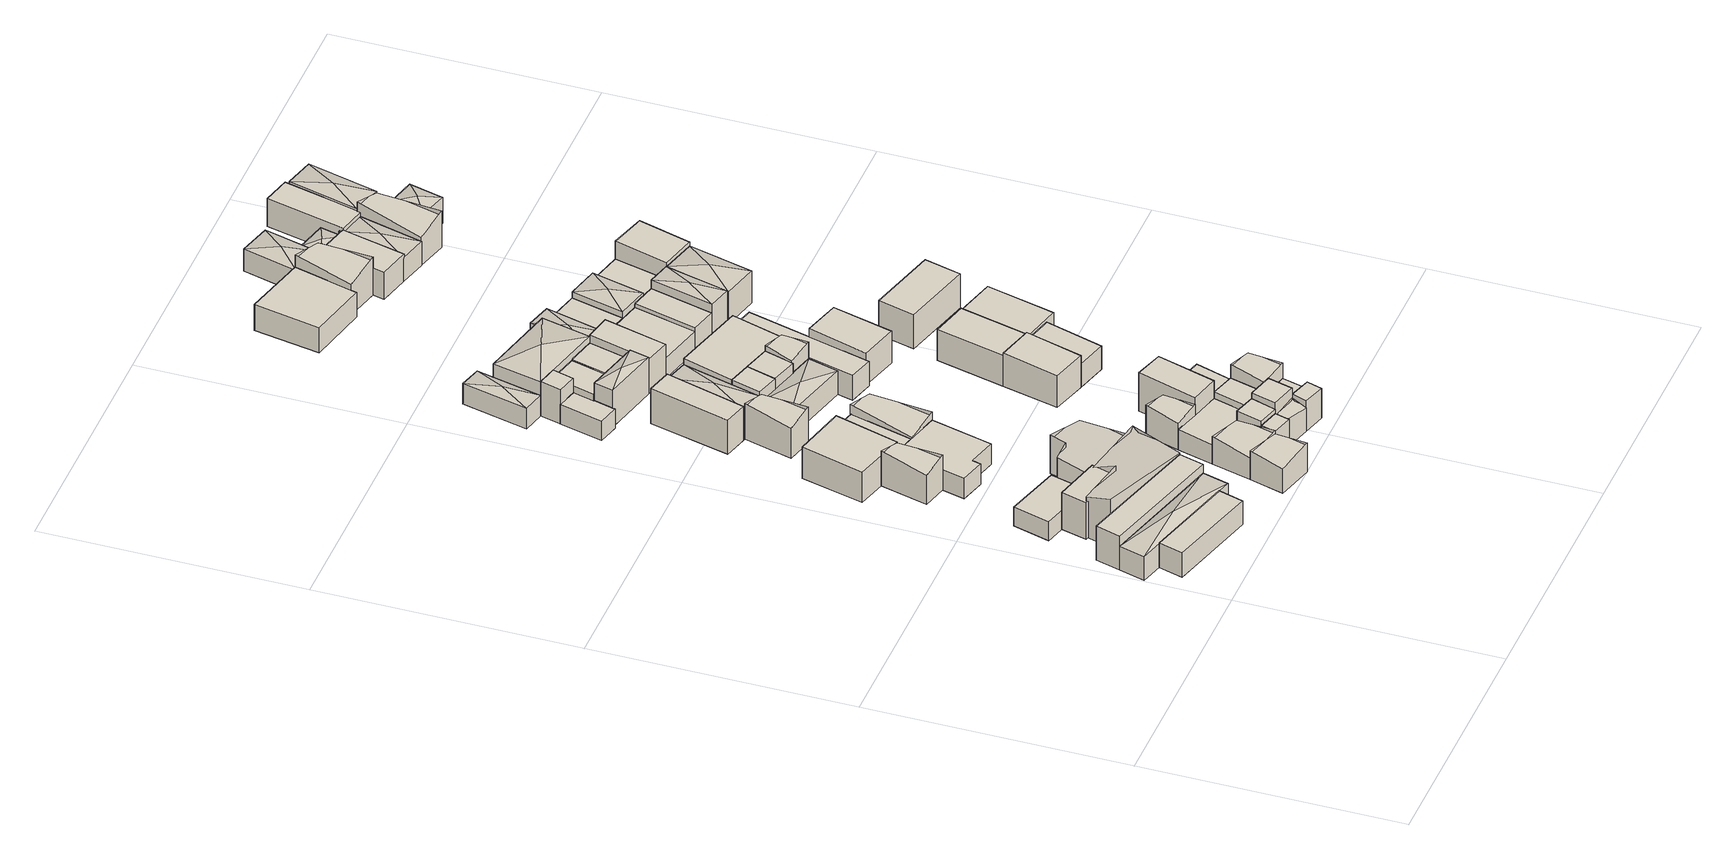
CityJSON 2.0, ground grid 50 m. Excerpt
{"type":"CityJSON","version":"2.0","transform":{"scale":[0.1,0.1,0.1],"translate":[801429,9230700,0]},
"CityObjects":{
"building1":{"type":"Building","attributes":{"Building Type":"Residential","Roof Shape":"shed","Roof Material":"Concrete Aluminum Tile","Roof Material Code":2,"Roof Direction":"northwest","Building Height":5.03,"Roof Slope":18.4,"Footprint Area":88.13,"Solar PV Capacity Low":11.03,"Solar PV Capacity High":14.49,"Solar Annual Energy Low":15911,"Solar Annual Energy High":20969,"Suitable PV Area":65.87},"geometry":[{"type":"MultiSurface","lod":"2.2","boundaries":[[[0,1,2,3]],[[3,2,4,5]],[[2,1,6,4]],[[1,0,7,6]],[[0,3,5,7]],[[5,4,6,7]]]}]},
"building2":{"type":"Building","attributes":{"Building Type":"Residential","Roof Shape":"hip","Roof Material":"Asbestos Sheet","Roof Material Code":4,"Roof Direction":"northwest","Building Height":5.1,"Roof Slope":21.8,"Footprint Area":131.09,"Solar PV Capacity Low":16.41,"Solar PV Capacity High":21.56,"Solar Annual Energy Low":23667,"Solar Annual Energy High":31191,"Suitable PV Area":97.99},"geometry":[{"type":"MultiSurface","lod":"2.2","boundaries":[[[8,9,10,11]],[[11,10,12,13]],[[10,9,14,12]],[[9,8,15,14]],[[8,11,13,15]],[[13,12,16]],[[12,14,16]],[[14,15,16]],[[15,13,16]]]}]},
"building3":{"type":"Building","attributes":{"Building Type":"Residential","Roof Shape":"shed","Roof Material":"Concrete Aluminum Tile","Roof Material Code":2,"Roof Direction":"northwest","Building Height":6.96,"Roof Slope":19,"Footprint Area":122.86,"Solar PV Capacity Low":15.38,"Solar PV Capacity High":20.2,"Solar Annual Energy Low":22182,"Solar Annual Energy High":29233,"Suitable PV Area":91.84},"geometry":[{"type":"MultiSurface","lod":"2.2","boundaries":[[[17,8,11,18]],[[18,11,19,20]],[[11,8,21,19]],[[8,17,22,21]],[[17,18,20,22]],[[20,19,21,22]]]}]},
"building4":{"type":"Building","attributes":{"Building Type":"Residential","Roof Shape":"shed","Roof Material":"Concrete Aluminum Tile","Roof Material Code":2,"Roof Direction":"northwest","Building Height":7.71,"Roof Slope":18,"Footprint Area":47,"Solar PV Capacity Low":5.88,"Solar PV Capacity High":7.73,"Solar Annual Energy Low":8486,"Solar Annual Energy High":11183,"Suitable PV Area":35.13},"geometry":[{"type":"MultiSurface","lod":"2.2","boundaries":[[[23,24,25,26]],[[26,25,27,28]],[[25,24,29,27]],[[24,23,30,29]],[[23,26,28,30]],[[28,27,29,30]]]}]},
"building5":{"type":"Building","attributes":{"Building Type":"Residential","Roof Shape":"flat","Roof Material":"Concrete Aluminum Tile","Roof Material Code":2,"Roof Direction":"northwest","Building Height":4,"Roof Slope":14.8,"Footprint Area":82.09,"Solar PV Capacity Low":10.28,"Solar PV Capacity High":13.5,"Solar Annual Energy Low":14820,"Solar Annual Energy High":19532,"Suitable PV Area":61.36},"geometry":[{"type":"MultiSurface","lod":"2.2","boundaries":[[[31,32,33,34]],[[34,33,35,36]],[[33,32,37,35]],[[32,31,38,37]],[[31,34,36,38]],[[36,35,37,38]]]}]},
"building6":{"type":"Building","attributes":{"Building Type":"Residential","Roof Shape":"gable","Roof Material":"Concrete Glazed Tile","Roof Material Code":1,"Roof Direction":"northwest","Building Height":7.39,"Roof Slope":30.3,"Footprint Area":162.93,"Solar PV Capacity Low":20.4,"Solar PV Capacity High":26.79,"Solar Annual Energy Low":29415,"Solar Annual Energy High":38767,"Suitable PV Area":121.79},"geometry":[{"type":"MultiSurface","lod":"2.2","boundaries":[[[39,40,41,18,42,43]],[[43,42,44,45]],[[42,18,46,44]],[[18,41,47,46]],[[41,40,48,47]],[[40,39,49,48]],[[39,43,45,49]],[[45,44,46,47,48,49]]]}]},
"building7":{"type":"Building","attributes":{"Building Type":"Residential","Roof Shape":"gable","Roof Material":"Concrete Aluminum Tile","Roof Material Code":2,"Roof Direction":"northwest","Building Height":6.22,"Roof Slope":31.7,"Footprint Area":46.48,"Solar PV Capacity Low":5.82,"Solar PV Capacity High":7.64,"Solar Annual Energy Low":8392,"Solar Annual Energy High":11060,"Suitable PV Area":34.75},"geometry":[{"type":"MultiSurface","lod":"2.2","boundaries":[[[50,51,52,53]],[[53,52,54,55]],[[52,51,56,54]],[[51,50,57,56]],[[50,53,55,57]],[[55,54,56,57]]]}]},
"building8":{"type":"Building","attributes":{"Building Type":"Residential","Roof Shape":"shed","Roof Material":"Concrete Aluminum Tile","Roof Material Code":2,"Roof Direction":"northwest","Building Height":6.44,"Roof Slope":12.5,"Footprint Area":134.6,"Solar PV Capacity Low":16.85,"Solar PV Capacity High":22.13,"Solar Annual Energy Low":24301,"Solar Annual Energy High":32026,"Suitable PV Area":100.61},"geometry":[{"type":"MultiSurface","lod":"2.2","boundaries":[[[58,59,50,60]],[[60,50,61,62]],[[50,59,63,61]],[[59,58,64,63]],[[58,60,62,64]],[[62,61,63,64]]]}]},
"building9":{"type":"Building","attributes":{"Building Type":"Residential","Roof Shape":"gable","Roof Material":"Concrete Aluminum Tile","Roof Material Code":2,"Roof Direction":"northwest","Building Height":5.48,"Roof Slope":34.9,"Footprint Area":116.75,"Solar PV Capacity Low":14.62,"Solar PV Capacity High":19.2,"Solar Annual Energy Low":21078,"Solar Annual Energy High":27779,"Suitable PV Area":87.27},"geometry":[{"type":"MultiSurface","lod":"2.2","boundaries":[[[65,66,67,26,68,69]],[[69,68,70,71]],[[68,26,72,70]],[[26,67,73,72]],[[67,66,74,73]],[[66,65,75,74]],[[65,69,71,75]],[[71,70,72,73,74,75]]]}]},
"building10":{"type":"Building","attributes":{"Building Type":"Residential","Roof Shape":"flat","Roof Material":"Concrete Aluminum Tile","Roof Material Code":2,"Roof Direction":"northwest","Building Height":4.42,"Roof Slope":9.8,"Footprint Area":139.29,"Solar PV Capacity Low":17.44,"Solar PV Capacity High":22.91,"Solar Annual Energy Low":25148,"Solar Annual Energy High":33143,"Suitable PV Area":104.12},"geometry":[{"type":"MultiSurface","lod":"2.2","boundaries":[[[50,76,77,78,79,80]],[[80,79,81,82]],[[79,78,83,81]],[[78,77,84,83]],[[77,76,85,84]],[[76,50,86,85]],[[50,80,82,86]],[[82,81,83,84,85,86]]]}]},
"building11":{"type":"Building","attributes":{"Building Type":"Residential","Roof Shape":"gable","Roof Material":"Concrete Aluminum Tile","Roof Material Code":2,"Roof Direction":"northwest","Building Height":5.24,"Roof Slope":33.3,"Footprint Area":50.66,"Solar PV Capacity Low":6.34,"Solar PV Capacity High":8.33,"Solar Annual Energy Low":9146,"Solar Annual Energy High":12054,"Suitable PV Area":37.87},"geometry":[{"type":"MultiSurface","lod":"2.2","boundaries":[[[87,88,89,90]],[[90,89,91,92]],[[89,88,93,91]],[[88,87,94,93]],[[87,90,92,94]],[[92,91,93,94]]]}]},
"building12":{"type":"Building","attributes":{"Building Type":"Residential","Roof Shape":"flat","Roof Material":"Concrete Aluminum Tile","Roof Material Code":2,"Roof Direction":"northwest","Building Height":4.12,"Roof Slope":9.3,"Footprint Area":57.76,"Solar PV Capacity Low":7.23,"Solar PV Capacity High":9.5,"Solar Annual Energy Low":10429,"Solar Annual Energy High":13745,"Suitable PV Area":43.18},"geometry":[{"type":"MultiSurface","lod":"2.2","boundaries":[[[95,96,50,97]],[[97,50,98,99]],[[50,96,100,98]],[[96,95,101,100]],[[95,97,99,101]],[[99,98,100,101]]]}]},
"building13":{"type":"Building","attributes":{"Building Type":"Residential","Roof Shape":"gable","Roof Material":"Concrete Aluminum Tile","Roof Material Code":2,"Roof Direction":"northwest","Building Height":4.74,"Roof Slope":31.8,"Footprint Area":59.24,"Solar PV Capacity Low":7.42,"Solar PV Capacity High":9.74,"Solar Annual Energy Low":10696,"Solar Annual Energy High":14096,"Suitable PV Area":44.28},"geometry":[{"type":"MultiSurface","lod":"2.2","boundaries":[[[90,89,102,103]],[[103,102,104,105]],[[102,89,106,104]],[[89,90,107,106]],[[90,103,105,107]],[[105,104,106,107]]]}]},
"building14":{"type":"Building","attributes":{"Building Type":"Residential","Roof Shape":"gable","Roof Material":"Concrete Aluminum Tile","Roof Material Code":2,"Roof Direction":"northwest","Building Height":6.44,"Roof Slope":29.8,"Footprint Area":50.2,"Solar PV Capacity Low":6.28,"Solar PV Capacity High":8.25,"Solar Annual Energy Low":9063,"Solar Annual Energy High":11944,"Suitable PV Area":37.52},"geometry":[{"type":"MultiSurface","lod":"2.2","boundaries":[[[108,109,110,111]],[[111,110,112,113]],[[110,109,114,112]],[[109,108,115,114]],[[108,111,113,115]],[[113,112,114,115]]]}]},
"building15":{"type":"Building","attributes":{"Building Type":"Residential","Roof Shape":"flat","Roof Material":"Concrete Aluminum Tile","Roof Material Code":2,"Roof Direction":"northwest","Building Height":5.65,"Roof Slope":13.9,"Footprint Area":12.56,"Solar PV Capacity Low":1.57,"Solar PV Capacity High":2.07,"Solar Annual Energy Low":2267,"Solar Annual Energy High":2988,"Suitable PV Area":9.39},"geometry":[{"type":"MultiSurface","lod":"2.2","boundaries":[[[89,116,117,118]],[[118,117,119,120]],[[117,116,121,119]],[[116,89,122,121]],[[89,118,120,122]],[[120,119,121,122]]]}]},
"building16":{"type":"Building","attributes":{"Building Type":"Residential","Roof Shape":"shed","Roof Material":"Concrete Aluminum Tile","Roof Material Code":2,"Roof Direction":"northwest","Building Height":7.27,"Roof Slope":15.6,"Footprint Area":77.58,"Solar PV Capacity Low":9.71,"Solar PV Capacity High":12.76,"Solar Annual Energy Low":14006,"Solar Annual Energy High":18459,"Suitable PV Area":57.99},"geometry":[{"type":"MultiSurface","lod":"2.2","boundaries":[[[123,124,125,126]],[[126,125,127,128]],[[125,124,129,127]],[[124,123,130,129]],[[123,126,128,130]],[[128,127,129,130]]]}]},
"building17":{"type":"Building","attributes":{"Building Type":"Residential","Roof Shape":"gable","Roof Material":"Concrete Aluminum Tile","Roof Material Code":2,"Roof Direction":"northwest","Building Height":4.46,"Roof Slope":29,"Footprint Area":79.98,"Solar PV Capacity Low":10.01,"Solar PV Capacity High":13.15,"Solar Annual Energy Low":14439,"Solar Annual Energy High":19030,"Suitable PV Area":59.78},"geometry":[{"type":"MultiSurface","lod":"2.2","boundaries":[[[131,132,97,80]],[[80,97,133,134]],[[97,132,135,133]],[[132,131,136,135]],[[131,80,134,136]],[[134,133,135,136]]]}]},
"building18":{"type":"Building","attributes":{"Building Type":"Residential","Roof Shape":"shed","Roof Material":"Concrete Aluminum Tile","Roof Material Code":2,"Roof Direction":"northwest","Building Height":4.1,"Roof Slope":12.8,"Footprint Area":36.36,"Solar PV Capacity Low":4.55,"Solar PV Capacity High":5.98,"Solar Annual Energy Low":6564,"Solar Annual Energy High":8651,"Suitable PV Area":27.18},"geometry":[{"type":"MultiSurface","lod":"2.2","boundaries":[[[137,138,139,140]],[[140,139,141,142]],[[139,138,143,141]],[[138,137,144,143]],[[137,140,142,144]],[[142,141,143,144]]]}]},
"building19":{"type":"Building","attributes":{"Building Type":"Residential","Roof Shape":"shed","Roof Material":"Concrete Aluminum Tile","Roof Material Code":2,"Roof Direction":"northwest","Building Height":4.05,"Roof Slope":14.3,"Footprint Area":78.66,"Solar PV Capacity Low":9.85,"Solar PV Capacity High":12.94,"Solar Annual Energy Low":14202,"Solar Annual Energy High":18717,"Suitable PV Area":58.8},"geometry":[{"type":"MultiSurface","lod":"2.2","boundaries":[[[103,145,146,147]],[[147,146,148,149]],[[146,145,150,148]],[[145,103,151,150]],[[103,147,149,151]],[[149,148,150,151]]]}]},
"building20":{"type":"Building","attributes":{"Building Type":"Residential","Roof Shape":"shed","Roof Material":"Concrete Aluminum Tile","Roof Material Code":2,"Roof Direction":"northwest","Building Height":6.56,"Roof Slope":13.5,"Footprint Area":21.57,"Solar PV Capacity Low":2.7,"Solar PV Capacity High":3.55,"Solar Annual Energy Low":3895,"Solar Annual Energy High":5133,"Suitable PV Area":16.12},"geometry":[{"type":"MultiSurface","lod":"2.2","boundaries":[[[118,117,152,102]],[[102,152,153,154]],[[152,117,155,153]],[[117,118,156,155]],[[118,102,154,156]],[[154,153,155,156]]]}]},
"building21":{"type":"Building","attributes":{"Building Type":"Residential","Roof Shape":"gable","Roof Material":"Concrete Aluminum Tile","Roof Material Code":2,"Roof Direction":"northwest","Building Height":5.62,"Roof Slope":30.1,"Footprint Area":34.89,"Solar PV Capacity Low":4.37,"Solar PV Capacity High":5.74,"Solar Annual Energy Low":6300,"Solar Annual Energy High":8303,"Suitable PV Area":26.08},"geometry":[{"type":"MultiSurface","lod":"2.2","boundaries":[[[147,157,158,159]],[[159,158,160,161]],[[158,157,162,160]],[[157,147,163,162]],[[147,159,161,163]],[[161,160,162,163]]]}]},
"building22":{"type":"Building","attributes":{"Building Type":"Residential","Roof Shape":"shed","Roof Material":"Concrete Aluminum Tile","Roof Material Code":2,"Roof Direction":"northwest","Building Height":7.31,"Roof Slope":10.8,"Footprint Area":16.6,"Solar PV Capacity Low":2.08,"Solar PV Capacity High":2.73,"Solar Annual Energy Low":2996,"Solar Annual Energy High":3949,"Suitable PV Area":12.41},"geometry":[{"type":"MultiSurface","lod":"2.2","boundaries":[[[164,165,166,167]],[[167,166,168,169]],[[166,165,170,168]],[[165,164,171,170]],[[164,167,169,171]],[[169,168,170,171]]]}]},
"building23":{"type":"Building","attributes":{"Building Type":"Residential","Roof Shape":"gable","Roof Material":"Concrete Aluminum Tile","Roof Material Code":2,"Roof Direction":"northwest","Building Height":4.97,"Roof Slope":34.5,"Footprint Area":15.24,"Solar PV Capacity Low":1.91,"Solar PV Capacity High":2.51,"Solar Annual Energy Low":2751,"Solar Annual Energy High":3626,"Suitable PV Area":11.39},"geometry":[{"type":"MultiSurface","lod":"2.2","boundaries":[[[116,172,173,117]],[[117,173,174,175]],[[173,172,176,174]],[[172,116,177,176]],[[116,117,175,177]],[[175,174,176,177]]]}]},
"building24":{"type":"Building","attributes":{"Building Type":"Residential","Roof Shape":"hip","Roof Material":"Concrete Aluminum Tile","Roof Material Code":2,"Roof Direction":"northwest","Building Height":6.54,"Roof Slope":25.3,"Footprint Area":76.77,"Solar PV Capacity Low":9.61,"Solar PV Capacity High":12.62,"Solar Annual Energy Low":13860,"Solar Annual Energy High":18267,"Suitable PV Area":57.39},"geometry":[{"type":"MultiSurface","lod":"2.2","boundaries":[[[125,178,179,126]],[[126,179,180,181]],[[179,178,182,180]],[[178,125,183,182]],[[125,126,181,183]],[[181,180,184]],[[180,182,184]],[[182,183,184]],[[183,181,184]]]}]},
"building25":{"type":"Building","attributes":{"Building Type":"Residential","Roof Shape":"hip","Roof Material":"Concrete Aluminum Tile","Roof Material Code":2,"Roof Direction":"northwest","Building Height":4.38,"Roof Slope":26,"Footprint Area":56.92,"Solar PV Capacity Low":7.13,"Solar PV Capacity High":9.36,"Solar Annual Energy Low":10277,"Solar Annual Energy High":13544,"Suitable PV Area":42.55},"geometry":[{"type":"MultiSurface","lod":"2.2","boundaries":[[[185,167,186,187]],[[187,186,188,189]],[[186,167,190,188]],[[167,185,191,190]],[[185,187,189,191]],[[189,188,192]],[[188,190,192]],[[190,191,192]],[[191,189,192]]]}]},
"building26":{"type":"Building","attributes":{"Building Type":"Residential","Roof Shape":"shed","Roof Material":"Concrete Aluminum Tile","Roof Material Code":2,"Roof Direction":"northwest","Building Height":7.34,"Roof Slope":15.5,"Footprint Area":26.91,"Solar PV Capacity Low":3.37,"Solar PV Capacity High":4.43,"Solar Annual Energy Low":4858,"Solar Annual Energy High":6403,"Suitable PV Area":20.12},"geometry":[{"type":"MultiSurface","lod":"2.2","boundaries":[[[193,194,195,196]],[[196,195,197,198]],[[195,194,199,197]],[[194,193,200,199]],[[193,196,198,200]],[[198,197,199,200]]]}]},
"building27":{"type":"Building","attributes":{"Building Type":"Residential","Roof Shape":"flat","Roof Material":"Concrete Aluminum Tile","Roof Material Code":2,"Roof Direction":"northwest","Building Height":7.9,"Roof Slope":14.6,"Footprint Area":25.43,"Solar PV Capacity Low":3.18,"Solar PV Capacity High":4.18,"Solar Annual Energy Low":4591,"Solar Annual Energy High":6051,"Suitable PV Area":19.01},"geometry":[{"type":"MultiSurface","lod":"2.2","boundaries":[[[117,173,201,152]],[[152,201,202,203]],[[201,173,204,202]],[[173,117,205,204]],[[117,152,203,205]],[[203,202,204,205]]]}]},
"building28":{"type":"Building","attributes":{"Building Type":"Residential","Roof Shape":"hip","Roof Material":"Concrete Aluminum Tile","Roof Material Code":2,"Roof Direction":"northwest","Building Height":7.9,"Roof Slope":27.2,"Footprint Area":42.43,"Solar PV Capacity Low":5.31,"Solar PV Capacity High":6.98,"Solar Annual Energy Low":7661,"Solar Annual Energy High":10096,"Suitable PV Area":31.72},"geometry":[{"type":"MultiSurface","lod":"2.2","boundaries":[[[206,207,208,209]],[[209,208,210,211]],[[208,207,212,210]],[[207,206,213,212]],[[206,209,211,213]],[[211,210,214]],[[210,212,214]],[[212,213,214]],[[213,211,214]]]}]},
"building29":{"type":"Building","attributes":{"Building Type":"Residential","Roof Shape":"shed","Roof Material":"Concrete Aluminum Tile","Roof Material Code":2,"Roof Direction":"northwest","Building Height":5.55,"Roof Slope":12.5,"Footprint Area":48.64,"Solar PV Capacity Low":6.09,"Solar PV Capacity High":8,"Solar Annual Energy Low":8782,"Solar Annual Energy High":11575,"Suitable PV Area":36.36},"geometry":[{"type":"MultiSurface","lod":"2.2","boundaries":[[[215,216,217,166]],[[166,217,218,219]],[[217,216,220,218]],[[216,215,221,220]],[[215,166,219,221]],[[219,218,220,221]]]}]},
"building30":{"type":"Building","attributes":{"Building Type":"Residential","Roof Shape":"hip","Roof Material":"Concrete Aluminum Tile","Roof Material Code":2,"Roof Direction":"northwest","Building Height":5.13,"Roof Slope":22.8,"Footprint Area":87.39,"Solar PV Capacity Low":10.94,"Solar PV Capacity High":14.37,"Solar Annual Energy Low":15778,"Solar Annual Energy High":20795,"Suitable PV Area":65.33},"geometry":[{"type":"MultiSurface","lod":"2.2","boundaries":[[[222,223,224,111]],[[111,224,225,226]],[[224,223,227,225]],[[223,222,228,227]],[[222,111,226,228]],[[226,225,229]],[[225,227,229]],[[227,228,229]],[[228,226,229]]]}]},
"building31":{"type":"Building","attributes":{"Building Type":"Residential","Roof Shape":"shed","Roof Material":"Concrete Aluminum Tile","Roof Material Code":2,"Roof Direction":"northwest","Building Height":6.45,"Roof Slope":15.1,"Footprint Area":13.84,"Solar PV Capacity Low":1.73,"Solar PV Capacity High":2.28,"Solar Annual Energy Low":2499,"Solar Annual Energy High":3293,"Suitable PV Area":10.35},"geometry":[{"type":"MultiSurface","lod":"2.2","boundaries":[[[172,230,231,173]],[[173,231,232,233]],[[231,230,234,232]],[[230,172,235,234]],[[172,173,233,235]],[[233,232,234,235]]]}]},
"building32":{"type":"Building","attributes":{"Building Type":"Residential","Roof Shape":"shed","Roof Material":"Concrete Aluminum Tile","Roof Material Code":2,"Roof Direction":"northwest","Building Height":5.44,"Roof Slope":11.2,"Footprint Area":36.06,"Solar PV Capacity Low":4.51,"Solar PV Capacity High":5.93,"Solar Annual Energy Low":6510,"Solar Annual Energy High":8579,"Suitable PV Area":26.95},"geometry":[{"type":"MultiSurface","lod":"2.2","boundaries":[[[236,237,238,146]],[[146,238,239,240]],[[238,237,241,239]],[[237,236,242,241]],[[236,146,240,242]],[[240,239,241,242]]]}]},
"building33":{"type":"Building","attributes":{"Building Type":"Residential","Roof Shape":"shed","Roof Material":"Concrete Aluminum Tile","Roof Material Code":2,"Roof Direction":"northwest","Building Height":8,"Roof Slope":17.3,"Footprint Area":68.89,"Solar PV Capacity Low":8.63,"Solar PV Capacity High":11.33,"Solar Annual Energy Low":12438,"Solar Annual Energy High":16392,"Suitable PV Area":51.5},"geometry":[{"type":"MultiSurface","lod":"2.2","boundaries":[[[157,146,243,244]],[[244,243,245,246]],[[243,146,247,245]],[[146,157,248,247]],[[157,244,246,248]],[[246,245,247,248]]]}]},
"building34":{"type":"Building","attributes":{"Building Type":"Residential","Roof Shape":"shed","Roof Material":"Concrete Aluminum Tile","Roof Material Code":2,"Roof Direction":"northwest","Building Height":7.33,"Roof Slope":16.5,"Footprint Area":31.04,"Solar PV Capacity Low":3.89,"Solar PV Capacity High":5.1,"Solar Annual Energy Low":5603,"Solar Annual Energy High":7385,"Suitable PV Area":23.2},"geometry":[{"type":"MultiSurface","lod":"2.2","boundaries":[[[194,249,250,195]],[[195,250,251,197]],[[250,249,252,251]],[[249,194,253,252]],[[194,195,197,253]],[[197,251,252,253]]]}]},
"building35":{"type":"Building","attributes":{"Building Type":"Residential","Roof Shape":"flat","Roof Material":"Concrete Aluminum Tile","Roof Material Code":2,"Roof Direction":"northwest","Building Height":5.11,"Roof Slope":6.8,"Footprint Area":22.37,"Solar PV Capacity Low":2.8,"Solar PV Capacity High":3.68,"Solar Annual Energy Low":4038,"Solar Annual Energy High":5322,"Suitable PV Area":16.72},"geometry":[{"type":"MultiSurface","lod":"2.2","boundaries":[[[173,231,254,201]],[[201,254,255,256]],[[254,231,257,255]],[[231,173,258,257]],[[173,201,256,258]],[[256,255,257,258]]]}]},
"building36":{"type":"Building","attributes":{"Building Type":"Residential","Roof Shape":"flat","Roof Material":"Concrete Aluminum Tile","Roof Material Code":2,"Roof Direction":"northwest","Building Height":5.94,"Roof Slope":5.4,"Footprint Area":47.25,"Solar PV Capacity Low":5.92,"Solar PV Capacity High":7.77,"Solar Annual Energy Low":8530,"Solar Annual Energy High":11242,"Suitable PV Area":35.32},"geometry":[{"type":"MultiSurface","lod":"2.2","boundaries":[[[259,209,260,217]],[[217,260,261,262]],[[260,209,263,261]],[[209,259,264,263]],[[259,217,262,264]],[[262,261,263,264]]]}]},
"building37":{"type":"Building","attributes":{"Building Type":"Residential","Roof Shape":"hip","Roof Material":"Concrete Aluminum Tile","Roof Material Code":2,"Roof Direction":"northwest","Building Height":7.32,"Roof Slope":28.6,"Footprint Area":149.38,"Solar PV Capacity Low":18.7,"Solar PV Capacity High":24.57,"Solar Annual Energy Low":26969,"Solar Annual Energy High":35543,"Suitable PV Area":111.66},"geometry":[{"type":"MultiSurface","lod":"2.2","boundaries":[[[167,260,265,266]],[[266,265,267,268]],[[265,260,269,267]],[[260,167,270,269]],[[167,266,268,270]],[[268,267,271]],[[267,269,271]],[[269,270,271]],[[270,268,271]]]}]},
"building38":{"type":"Building","attributes":{"Building Type":"Residential","Roof Shape":"shed","Roof Material":"Concrete Aluminum Tile","Roof Material Code":2,"Roof Direction":"northwest","Building Height":5.2,"Roof Slope":18.9,"Footprint Area":35.13,"Solar PV Capacity Low":4.4,"Solar PV Capacity High":5.78,"Solar Annual Energy Low":6343,"Solar Annual Energy High":8360,"Suitable PV Area":26.26},"geometry":[{"type":"MultiSurface","lod":"2.2","boundaries":[[[238,272,273,146]],[[146,273,274,275]],[[273,272,276,274]],[[272,238,277,276]],[[238,146,275,277]],[[275,274,276,277]]]}]},
"building39":{"type":"Building","attributes":{"Building Type":"Residential","Roof Shape":"gable","Roof Material":"Concrete Aluminum Tile","Roof Material Code":2,"Roof Direction":"northwest","Building Height":7.55,"Roof Slope":26.5,"Footprint Area":38.6,"Solar PV Capacity Low":4.83,"Solar PV Capacity High":6.35,"Solar Annual Energy Low":6968,"Solar Annual Energy High":9184,"Suitable PV Area":28.85},"geometry":[{"type":"MultiSurface","lod":"2.2","boundaries":[[[278,254,279,238]],[[238,279,280,281]],[[279,254,282,280]],[[254,278,283,282]],[[278,238,281,283]],[[281,280,282,283]]]}]},
"building40":{"type":"Building","attributes":{"Building Type":"Residential","Roof Shape":"shed","Roof Material":"Concrete Aluminum Tile","Roof Material Code":2,"Roof Direction":"northwest","Building Height":7.41,"Roof Slope":17.7,"Footprint Area":151.41,"Solar PV Capacity Low":18.96,"Solar PV Capacity High":24.9,"Solar Annual Energy Low":27336,"Solar Annual Energy High":36026,"Suitable PV Area":113.18},"geometry":[{"type":"MultiSurface","lod":"2.2","boundaries":[[[179,196,284,285]],[[285,284,286,287]],[[284,196,198,286]],[[196,179,288,198]],[[179,285,287,288]],[[287,286,198,288]]]}]},
"building41":{"type":"Building","attributes":{"Building Type":"Residential","Roof Shape":"gable","Roof Material":"Concrete Aluminum Tile","Roof Material Code":2,"Roof Direction":"northwest","Building Height":7.79,"Roof Slope":34.5,"Footprint Area":28.31,"Solar PV Capacity Low":3.54,"Solar PV Capacity High":4.66,"Solar Annual Energy Low":5112,"Solar Annual Energy High":6737,"Suitable PV Area":21.16},"geometry":[{"type":"MultiSurface","lod":"2.2","boundaries":[[[289,224,284,250]],[[250,284,290,291]],[[284,224,292,290]],[[224,289,293,292]],[[289,250,291,293]],[[291,290,292,293]]]}]},
"building42":{"type":"Building","attributes":{"Building Type":"Residential","Roof Shape":"shed","Roof Material":"Concrete Aluminum Tile","Roof Material Code":2,"Roof Direction":"northwest","Building Height":7.38,"Roof Slope":13.2,"Footprint Area":63.88,"Solar PV Capacity Low":8,"Solar PV Capacity High":10.51,"Solar Annual Energy Low":11534,"Solar Annual Energy High":15201,"Suitable PV Area":47.75},"geometry":[{"type":"MultiSurface","lod":"2.2","boundaries":[[[260,208,294,295]],[[295,294,296,297]],[[294,208,298,296]],[[208,260,299,298]],[[260,295,297,299]],[[297,296,298,299]]]}]},
"building43":{"type":"Building","attributes":{"Building Type":"Residential","Roof Shape":"shed","Roof Material":"Concrete Aluminum Tile","Roof Material Code":2,"Roof Direction":"northwest","Building Height":6.81,"Roof Slope":14.4,"Footprint Area":81.04,"Solar PV Capacity Low":10.15,"Solar PV Capacity High":13.33,"Solar Annual Energy Low":14630,"Solar Annual Energy High":19282,"Suitable PV Area":60.57},"geometry":[{"type":"MultiSurface","lod":"2.2","boundaries":[[[300,301,302,303]],[[303,302,304,305]],[[302,301,306,304]],[[301,300,307,306]],[[300,303,305,307]],[[305,304,306,307]]]}]},
"building44":{"type":"Building","attributes":{"Building Type":"Residential","Roof Shape":"flat","Roof Material":"Concrete Aluminum Tile","Roof Material Code":2,"Roof Direction":"northwest","Building Height":5.34,"Roof Slope":12.8,"Footprint Area":123.46,"Solar PV Capacity Low":15.46,"Solar PV Capacity High":20.3,"Solar Annual Energy Low":22291,"Solar Annual Energy High":29377,"Suitable PV Area":92.29},"geometry":[{"type":"MultiSurface","lod":"2.2","boundaries":[[[308,285,309,310]],[[310,309,311,312]],[[309,285,313,311]],[[285,308,314,313]],[[308,310,312,314]],[[312,311,313,314]]]}]},
"building45":{"type":"Building","attributes":{"Building Type":"Residential","Roof Shape":"shed","Roof Material":"Concrete Aluminum Tile","Roof Material Code":2,"Roof Direction":"northwest","Building Height":6.79,"Roof Slope":14.2,"Footprint Area":89.43,"Solar PV Capacity Low":11.2,"Solar PV Capacity High":14.71,"Solar Annual Energy Low":16147,"Solar Annual Energy High":21280,"Suitable PV Area":66.85},"geometry":[{"type":"MultiSurface","lod":"2.2","boundaries":[[[315,316,317,318]],[[318,317,319,320]],[[317,316,321,319]],[[316,315,322,321]],[[315,318,320,322]],[[320,319,321,322]]]}]},
"building46":{"type":"Building","attributes":{"Building Type":"Residential","Roof Shape":"shed","Roof Material":"Concrete Aluminum Tile","Roof Material Code":2,"Roof Direction":"northwest","Building Height":5.02,"Roof Slope":15.3,"Footprint Area":71.25,"Solar PV Capacity Low":8.92,"Solar PV Capacity High":11.72,"Solar Annual Energy Low":12864,"Solar Annual Energy High":16954,"Suitable PV Area":53.26},"geometry":[{"type":"MultiSurface","lod":"2.2","boundaries":[[[302,323,324,303]],[[303,324,325,326]],[[324,323,327,325]],[[323,302,328,327]],[[302,303,326,328]],[[326,325,327,328]]]}]},
"building47":{"type":"Building","attributes":{"Building Type":"Residential","Roof Shape":"hip","Roof Material":"Concrete Aluminum Tile","Roof Material Code":2,"Roof Direction":"northwest","Building Height":4.96,"Roof Slope":20.6,"Footprint Area":63.35,"Solar PV Capacity Low":7.93,"Solar PV Capacity High":10.42,"Solar Annual Energy Low":11437,"Solar Annual Energy High":15073,"Suitable PV Area":47.35},"geometry":[{"type":"MultiSurface","lod":"2.2","boundaries":[[[329,330,331,332]],[[332,331,333,334]],[[331,330,335,333]],[[330,329,336,335]],[[329,332,334,336]],[[334,333,337]],[[333,335,337]],[[335,336,337]],[[336,334,337]]]}]},
"building48":{"type":"Building","attributes":{"Building Type":"Residential","Roof Shape":"flat","Roof Material":"Concrete Aluminum Tile","Roof Material Code":2,"Roof Direction":"northwest","Building Height":4.3,"Roof Slope":12.1,"Footprint Area":115.36,"Solar PV Capacity Low":14.44,"Solar PV Capacity High":18.97,"Solar Annual Energy Low":20827,"Solar Annual Energy High":27448,"Suitable PV Area":86.23},"geometry":[{"type":"MultiSurface","lod":"2.2","boundaries":[[[294,338,339,295]],[[295,339,340,341]],[[339,338,342,340]],[[338,294,343,342]],[[294,295,341,343]],[[341,340,342,343]]]}]},
"building49":{"type":"Building","attributes":{"Building Type":"Residential","Roof Shape":"flat","Roof Material":"Concrete Aluminum Tile","Roof Material Code":2,"Roof Direction":"northwest","Building Height":6.64,"Roof Slope":7.6,"Footprint Area":99.14,"Solar PV Capacity Low":12.41,"Solar PV Capacity High":16.3,"Solar Annual Energy Low":17900,"Solar Annual Energy High":23590,"Suitable PV Area":74.11},"geometry":[{"type":"MultiSurface","lod":"2.2","boundaries":[[[344,300,303,345]],[[345,303,346,347]],[[303,300,348,346]],[[300,344,349,348]],[[344,345,347,349]],[[347,346,348,349]]]}]},
"building50":{"type":"Building","attributes":{"Building Type":"Residential","Roof Shape":"flat","Roof Material":"Concrete Aluminum Tile","Roof Material Code":2,"Roof Direction":"northwest","Building Height":4.38,"Roof Slope":10.2,"Footprint Area":57.06,"Solar PV Capacity Low":7.14,"Solar PV Capacity High":9.38,"Solar Annual Energy Low":10302,"Solar Annual Energy High":13577,"Suitable PV Area":42.65},"geometry":[{"type":"MultiSurface","lod":"2.2","boundaries":[[[295,350,351,352]],[[352,351,353,354]],[[351,350,355,353]],[[350,295,356,355]],[[295,352,354,356]],[[354,353,355,356]]]}]},
"building51":{"type":"Building","attributes":{"Building Type":"Residential","Roof Shape":"shed","Roof Material":"Concrete Aluminum Tile","Roof Material Code":2,"Roof Direction":"northwest","Building Height":5.26,"Roof Slope":12,"Footprint Area":157.13,"Solar PV Capacity Low":19.67,"Solar PV Capacity High":25.84,"Solar Annual Energy Low":28369,"Solar Annual Energy High":37388,"Suitable PV Area":117.45},"geometry":[{"type":"MultiSurface","lod":"2.2","boundaries":[[[357,358,359,360]],[[360,359,361,362]],[[359,358,363,361]],[[358,357,364,363]],[[357,360,362,364]],[[362,361,363,364]]]}]},
"building52":{"type":"Building","attributes":{"Building Type":"Residential","Roof Shape":"flat","Roof Material":"Concrete Aluminum Tile","Roof Material Code":2,"Roof Direction":"northwest","Building Height":5.15,"Roof Slope":11.7,"Footprint Area":64.92,"Solar PV Capacity Low":8.13,"Solar PV Capacity High":10.68,"Solar Annual Energy Low":11720,"Solar Annual Energy High":15447,"Suitable PV Area":48.53},"geometry":[{"type":"MultiSurface","lod":"2.2","boundaries":[[[365,339,366,367]],[[367,366,368,369]],[[366,339,370,368]],[[339,365,371,370]],[[365,367,369,371]],[[369,368,370,371]]]}]},
"building53":{"type":"Building","attributes":{"Building Type":"Residential","Roof Shape":"shed","Roof Material":"Concrete Aluminum Tile","Roof Material Code":2,"Roof Direction":"northwest","Building Height":5.85,"Roof Slope":16.8,"Footprint Area":111.86,"Solar PV Capacity Low":14.01,"Solar PV Capacity High":18.39,"Solar Annual Energy Low":20195,"Solar Annual Energy High":26615,"Suitable PV Area":83.61},"geometry":[{"type":"MultiSurface","lod":"2.2","boundaries":[[[345,303,372,373]],[[373,372,374,375]],[[372,303,376,374]],[[303,345,377,376]],[[345,373,375,377]],[[375,374,376,377]]]}]},
"building54":{"type":"Building","attributes":{"Building Type":"Residential","Roof Shape":"hip","Roof Material":"Concrete Aluminum Tile","Roof Material Code":2,"Roof Direction":"northwest","Building Height":5.7,"Roof Slope":21,"Footprint Area":67.85,"Solar PV Capacity Low":8.5,"Solar PV Capacity High":11.16,"Solar Annual Energy Low":12250,"Solar Annual Energy High":16145,"Suitable PV Area":50.72},"geometry":[{"type":"MultiSurface","lod":"2.2","boundaries":[[[350,378,379,351]],[[351,379,380,381]],[[379,378,382,380]],[[378,350,383,382]],[[350,351,381,383]],[[381,380,384]],[[380,382,384]],[[382,383,384]],[[383,381,384]]]}]},
"building55":{"type":"Building","attributes":{"Building Type":"Residential","Roof Shape":"hip","Roof Material":"Concrete Aluminum Tile","Roof Material Code":2,"Roof Direction":"northwest","Building Height":6.91,"Roof Slope":22.3,"Footprint Area":58.74,"Solar PV Capacity Low":7.35,"Solar PV Capacity High":9.66,"Solar Annual Energy Low":10605,"Solar Annual Energy High":13977,"Suitable PV Area":43.91},"geometry":[{"type":"MultiSurface","lod":"2.2","boundaries":[[[385,386,387,365]],[[365,387,388,389]],[[387,386,390,388]],[[386,385,391,390]],[[385,365,389,391]],[[389,388,392]],[[388,390,392]],[[390,391,392]],[[391,389,392]]]}]},
"building56":{"type":"Building","attributes":{"Building Type":"Residential","Roof Shape":"flat","Roof Material":"Concrete Aluminum Tile","Roof Material Code":2,"Roof Direction":"northwest","Building Height":7.27,"Roof Slope":9.4,"Footprint Area":103.08,"Solar PV Capacity Low":12.91,"Solar PV Capacity High":16.95,"Solar Annual Energy Low":18610,"Solar Annual Energy High":24527,"Suitable PV Area":77.05},"geometry":[{"type":"MultiSurface","lod":"2.2","boundaries":[[[393,394,395,396]],[[396,395,397,398]],[[395,394,399,397]],[[394,393,400,399]],[[393,396,398,400]],[[398,397,399,400]]]}]},
"building57":{"type":"Building","attributes":{"Building Type":"Residential","Roof Shape":"gable","Roof Material":"Concrete Aluminum Tile","Roof Material Code":2,"Roof Direction":"northwest","Building Height":6.56,"Roof Slope":32.3,"Footprint Area":78.2,"Solar PV Capacity Low":9.79,"Solar PV Capacity High":12.86,"Solar Annual Energy Low":14118,"Solar Annual Energy High":18606,"Suitable PV Area":58.45},"geometry":[{"type":"MultiSurface","lod":"2.2","boundaries":[[[359,401,402,403]],[[403,402,404,405]],[[402,401,406,404]],[[401,359,407,406]],[[359,403,405,407]],[[405,404,406,407]]]}]},
"building58":{"type":"Building","attributes":{"Building Type":"Residential","Roof Shape":"flat","Roof Material":"Concrete Aluminum Tile","Roof Material Code":2,"Roof Direction":"northwest","Building Height":4.24,"Roof Slope":5.8,"Footprint Area":73.65,"Solar PV Capacity Low":9.22,"Solar PV Capacity High":12.11,"Solar Annual Energy Low":13297,"Solar Annual Energy High":17525,"Suitable PV Area":55.05},"geometry":[{"type":"MultiSurface","lod":"2.2","boundaries":[[[378,387,408,379]],[[379,408,409,410]],[[408,387,411,409]],[[387,378,412,411]],[[378,379,410,412]],[[410,409,411,412]]]}]},
"building59":{"type":"Building","attributes":{"Building Type":"Residential","Roof Shape":"hip","Roof Material":"Concrete Aluminum Tile","Roof Material Code":2,"Roof Direction":"northwest","Building Height":6.94,"Roof Slope":25.9,"Footprint Area":91.42,"Solar PV Capacity Low":11.45,"Solar PV Capacity High":15.03,"Solar Annual Energy Low":16505,"Solar Annual Energy High":21752,"Suitable PV Area":68.34},"geometry":[{"type":"MultiSurface","lod":"2.2","boundaries":[[[413,414,415,416]],[[416,415,417,418]],[[415,414,419,417]],[[414,413,420,419]],[[413,416,418,420]],[[418,417,421]],[[417,419,421]],[[419,420,421]],[[420,418,421]]]}]},
"building60":{"type":"Building","attributes":{"Building Type":"Residential","Roof Shape":"flat","Roof Material":"Concrete Aluminum Tile","Roof Material Code":2,"Roof Direction":"northwest","Building Height":5.81,"Roof Slope":7.3,"Footprint Area":79.08,"Solar PV Capacity Low":9.9,"Solar PV Capacity High":13,"Solar Annual Energy Low":14277,"Solar Annual Energy High":18816,"Suitable PV Area":59.11},"geometry":[{"type":"MultiSurface","lod":"2.2","boundaries":[[[422,423,424,425]],[[425,424,426,427]],[[424,423,428,426]],[[423,422,429,428]],[[422,425,427,429]],[[427,426,428,429]]]}]},
"building61":{"type":"Building","attributes":{"Building Type":"Residential","Roof Shape":"hip","Roof Material":"Concrete Aluminum Tile","Roof Material Code":2,"Roof Direction":"northwest","Building Height":4.67,"Roof Slope":25.2,"Footprint Area":72.35,"Solar PV Capacity Low":9.06,"Solar PV Capacity High":11.9,"Solar Annual Energy Low":13062,"Solar Annual Energy High":17215,"Suitable PV Area":54.08},"geometry":[{"type":"MultiSurface","lod":"2.2","boundaries":[[[430,431,403,432]],[[432,403,433,434]],[[403,431,435,433]],[[431,430,436,435]],[[430,432,434,436]],[[434,433,437]],[[433,435,437]],[[435,436,437]],[[436,434,437]]]}]},
"building62":{"type":"Building","attributes":{"Building Type":"Residential","Roof Shape":"shed","Roof Material":"Concrete Aluminum Tile","Roof Material Code":2,"Roof Direction":"northwest","Building Height":7.68,"Roof Slope":16.8,"Footprint Area":75.1,"Solar PV Capacity Low":9.4,"Solar PV Capacity High":12.35,"Solar Annual Energy Low":13559,"Solar Annual Energy High":17869,"Suitable PV Area":56.14},"geometry":[{"type":"MultiSurface","lod":"2.2","boundaries":[[[408,413,416,438]],[[438,416,439,440]],[[416,413,441,439]],[[413,408,442,441]],[[408,438,440,442]],[[440,439,441,442]]]}]},
"building63":{"type":"Building","attributes":{"Building Type":"Residential","Roof Shape":"hip","Roof Material":"Concrete Aluminum Tile","Roof Material Code":2,"Roof Direction":"northwest","Building Height":4.22,"Roof Slope":27,"Footprint Area":30.12,"Solar PV Capacity Low":3.77,"Solar PV Capacity High":4.95,"Solar Annual Energy Low":5438,"Solar Annual Energy High":7167,"Suitable PV Area":22.51},"geometry":[{"type":"MultiSurface","lod":"2.2","boundaries":[[[443,444,425,445]],[[445,425,446,447]],[[425,444,448,446]],[[444,443,449,448]],[[443,445,447,449]],[[447,446,450]],[[446,448,450]],[[448,449,450]],[[449,447,450]]]}]},
"building64":{"type":"Building","attributes":{"Building Type":"Residential","Roof Shape":"hip","Roof Material":"Concrete Aluminum Tile","Roof Material Code":2,"Roof Direction":"northwest","Building Height":5.14,"Roof Slope":21.5,"Footprint Area":75.1,"Solar PV Capacity Low":9.4,"Solar PV Capacity High":12.35,"Solar Annual Energy Low":13559,"Solar Annual Energy High":17869,"Suitable PV Area":56.14},"geometry":[{"type":"MultiSurface","lod":"2.2","boundaries":[[[451,452,453,454]],[[454,453,455,456]],[[453,452,457,455]],[[452,451,458,457]],[[451,454,456,458]],[[456,455,459]],[[455,457,459]],[[457,458,459]],[[458,456,459]]]}]},
"building65":{"type":"Building","attributes":{"Building Type":"Residential","Roof Shape":"gable","Roof Material":"Concrete Aluminum Tile","Roof Material Code":2,"Roof Direction":"northwest","Building Height":6.04,"Roof Slope":31,"Footprint Area":82.15,"Solar PV Capacity Low":10.29,"Solar PV Capacity High":13.51,"Solar Annual Energy Low":14832,"Solar Annual Energy High":19547,"Suitable PV Area":61.41},"geometry":[{"type":"MultiSurface","lod":"2.2","boundaries":[[[460,461,462,454]],[[454,462,463,464]],[[462,461,465,463]],[[461,460,466,465]],[[460,454,464,466]],[[464,463,465,466]]]}]},
"building66":{"type":"Building","attributes":{"Building Type":"Residential","Roof Shape":"flat","Roof Material":"Concrete Aluminum Tile","Roof Material Code":2,"Roof Direction":"northwest","Building Height":6,"Roof Slope":12.3,"Footprint Area":86.31,"Solar PV Capacity Low":10.81,"Solar PV Capacity High":14.19,"Solar Annual Energy Low":15583,"Solar Annual Energy High":20537,"Suitable PV Area":64.52},"geometry":[{"type":"MultiSurface","lod":"2.2","boundaries":[[[467,445,468,469]],[[469,468,470,471]],[[468,445,472,470]],[[445,467,473,472]],[[467,469,471,473]],[[471,470,472,473]]]}]},
"building67":{"type":"Building","attributes":{"Building Type":"Residential","Roof Shape":"hip","Roof Material":"Concrete Aluminum Tile","Roof Material Code":2,"Roof Direction":"northwest","Building Height":5.63,"Roof Slope":27.4,"Footprint Area":38.95,"Solar PV Capacity Low":4.88,"Solar PV Capacity High":6.4,"Solar Annual Energy Low":7032,"Solar Annual Energy High":9267,"Suitable PV Area":29.11},"geometry":[{"type":"MultiSurface","lod":"2.2","boundaries":[[[474,475,476,477]],[[477,476,478,479]],[[476,475,480,478]],[[475,474,481,480]],[[474,477,479,481]],[[479,478,482]],[[478,480,482]],[[480,481,482]],[[481,479,482]]]}]},
"building68":{"type":"Building","attributes":{"Building Type":"Residential","Roof Shape":"hip","Roof Material":"Concrete Aluminum Tile","Roof Material Code":2,"Roof Direction":"northwest","Building Height":6.41,"Roof Slope":22.4,"Footprint Area":86.2,"Solar PV Capacity Low":10.79,"Solar PV Capacity High":14.18,"Solar Annual Energy Low":15563,"Solar Annual Energy High":20511,"Suitable PV Area":64.44},"geometry":[{"type":"MultiSurface","lod":"2.2","boundaries":[[[483,454,462,484]],[[484,462,485,486]],[[462,454,487,485]],[[454,483,488,487]],[[483,484,486,488]],[[486,485,489]],[[485,487,489]],[[487,488,489]],[[488,486,489]]]}]}
},
"vertices":[
[47,148,0],[34,102,0],[211,54,0],[223,101,0],[211,54,50],[223,101,52],[34,102,52],[47,148,53],
[18,210,0],[4,160,0],[248,94,0],[262,144,0],[248,94,51],[262,144,51],[4,160,51],[18,210,51],[133,152,60],
[31,257,0],[274,191,0],[262,144,70],[274,191,71],[18,210,72],[31,257,73],
[94,342,0],[81,293,0],[173,270,0],[186,319,0],[173,270,77],[186,319,79],[81,293,78],[94,342,79],
[76,423,0],[56,352,0],[165,323,0],[184,393,0],[165,323,40],[184,393,40],[56,352,40],[76,423,40],
[173,272,0],[87,295,0],[73,246,0],[300,286,0],[185,317,0],[300,286,90],[185,317,74],[274,191,74],[73,246,103],[87,295,86],[173,272,98],
[154,663,0],[107,675,0],[83,584,0],[131,572,0],[83,584,62],[131,572,75],[107,675,75],[154,663,62],
[82,810,0],[51,690,0],[186,785,0],[154,663,64],[186,785,67],[51,690,65],[82,810,67],
[237,414,0],[229,383,0],[203,389,0],[301,290,0],[327,392,0],[301,290,69],[327,392,55],[186,319,55],[203,389,65],[229,383,79],[237,414,83],
[120,529,0],[168,516,0],[172,532,0],[228,518,0],[258,636,0],[228,518,44],[258,636,44],[172,532,44],[168,516,44],[120,529,44],[154,663,44],
[317,19,0],[389,0,0],[407,65,0],[335,85,0],[407,65,52],[335,85,62],[389,0,62],[317,19,52],
[231,774,0],[187,786,0],[198,651,0],[154,663,41],[198,651,41],[187,786,41],[231,774,41],
[428,142,0],[355,161,0],[428,142,47],[355,161,59],[407,65,59],[335,85,47],
[154,940,0],[129,847,0],[180,834,0],[204,927,0],[180,834,77],[204,927,64],[129,847,64],[154,940,77],
[448,54,0],[456,82,0],[415,93,0],[456,82,57],[415,93,57],[448,54,57],[407,65,57],
[142,1107,0],[104,953,0],[150,941,0],[191,1094,0],[150,941,73],[191,1094,75],[104,953,73],[142,1107,75],
[291,761,0],[231,776,0],[198,651,45],[258,636,61],[231,776,61],[291,761,45],
[130,1242,0],[89,1253,0],[68,1170,0],[109,1160,0],[68,1170,41],[109,1160,41],[89,1253,42],[130,1242,42],
[462,133,0],[480,202,0],[374,230,0],[480,202,42],[374,230,43],[462,133,41],[355,161,41],
[470,130,0],[470,130,67],[428,142,67],[456,82,66],[415,93,66],
[423,216,0],[442,281,0],[393,295,0],[442,281,56],[393,295,66],[423,216,66],[374,230,56],
[89,1252,0],[128,1243,0],[138,1283,0],[99,1292,0],[138,1283,74],[99,1292,74],[128,1243,73],[89,1252,73],
[497,40,0],[506,69,0],[506,69,58],[456,82,50],[497,40,50],[448,54,59],
[197,929,0],[238,1081,0],[238,1081,65],[191,1094,65],[197,929,65],[150,941,65],[194,1011,74],
[56,1302,0],[129,1418,0],[87,1429,0],[129,1418,44],[87,1429,44],[99,1292,44],[56,1302,44],[93,1360,51],
[197,928,0],[242,916,0],[257,972,0],[212,984,0],[257,972,75],[212,984,75],[242,916,73],[197,928,74],
[519,117,0],[519,117,79],[470,130,79],[506,69,79],[456,82,79],
[120,1202,0],[110,1165,0],[220,1138,0],[229,1175,0],[220,1138,79],[229,1175,79],[110,1165,79],[120,1202,79],[170,1170,85],
[118,1202,0],[175,1189,0],[195,1269,0],[195,1269,57],[138,1283,57],[175,1189,56],[118,1202,56],
[188,868,0],[327,832,0],[343,891,0],[343,891,51],[204,927,51],[327,832,51],[188,868,51],[266,879,59],
[541,28,0],[549,57,0],[549,57,65],[506,69,66],[541,28,64],[497,40,65],
[461,132,0],[510,119,0],[528,189,0],[528,189,55],[480,202,56],[510,119,54],[461,132,55],
[511,314,0],[455,330,0],[511,314,82],[455,330,83],[480,202,80],[423,216,80],
[294,902,0],[309,958,0],[309,958,75],[294,902,73],[242,916,74],
[562,106,0],[562,106,51],[519,117,51],[549,57,51],[506,69,51],
[174,1188,0],[250,1256,0],[250,1256,59],[195,1269,59],[229,1175,59],[174,1188,59],
[272,1350,0],[121,1386,0],[272,1350,73],[121,1386,73],[250,1256,73],[99,1292,73],[185,1321,85],
[547,257,0],[499,270,0],[499,270,54],[480,202,52],[547,257,54],[528,189,52],
[510,120,0],[580,175,0],[580,175,75],[528,189,84],[562,106,84],[510,120,75],
[357,945,0],[383,1043,0],[357,945,74],[383,1043,77],[238,1081,78],
[294,904,0],[357,945,78],[309,958,87],[343,891,87],[294,904,78],
[271,1125,0],[300,1246,0],[271,1125,74],[300,1246,76],[220,1138,74],[250,1256,76],
[444,573,0],[418,465,0],[486,446,0],[515,555,0],[486,446,68],[515,555,70],[418,465,68],[444,573,71],
[431,1030,0],[320,803,0],[368,790,0],[320,803,53],[368,790,53],[383,1043,53],[431,1030,53],
[399,910,0],[369,795,0],[443,775,0],[471,891,0],[443,775,68],[471,891,70],[369,795,68],[399,910,71],
[546,430,0],[576,540,0],[576,540,52],[515,555,53],[546,430,50],[486,446,50],
[280,1375,0],[248,1256,0],[298,1243,0],[329,1362,0],[298,1243,50],[329,1362,50],[248,1256,50],[280,1375,50],[289,1309,56],
[361,1104,0],[391,1224,0],[391,1224,43],[300,1246,43],[361,1104,43],[271,1125,43],
[476,704,0],[547,686,0],[515,555,66],[547,686,66],[444,573,66],[476,704,66],
[354,1233,0],[379,1334,0],[325,1347,0],[379,1334,44],[325,1347,44],[354,1233,44],[300,1246,44],
[142,1710,0],[259,1683,0],[289,1806,0],[165,1836,0],[289,1806,55],[165,1836,56],[259,1683,53],[142,1710,53],
[441,1212,0],[360,1103,0],[410,1091,0],[360,1103,51],[410,1091,51],[391,1224,51],[441,1212,51],
[597,535,0],[627,666,0],[597,535,59],[627,666,61],[515,555,59],[547,686,62],
[417,1218,0],[442,1319,0],[442,1319,57],[379,1334,57],[417,1218,57],[354,1233,57],[398,1276,64],
[411,1090,0],[456,1079,0],[486,1201,0],[486,1201,69],[441,1212,69],[456,1079,69],[411,1090,69],[449,1146,75],
[511,823,0],[493,753,0],[630,717,0],[648,787,0],[630,717,73],[648,787,73],[493,753,73],[511,823,73],
[261,1694,0],[328,1678,0],[354,1787,0],[328,1678,81],[354,1787,66],[261,1694,66],[289,1806,81],
[511,1302,0],[511,1302,42],[442,1319,42],[486,1201,42],[417,1218,42],
[486,1200,0],[454,1076,0],[523,1058,0],[555,1182,0],[523,1058,69],[555,1182,69],[454,1076,69],[486,1200,69],[504,1129,79],
[322,1656,0],[383,1641,0],[413,1763,0],[352,1778,0],[413,1763,58],[352,1778,58],[383,1641,58],[322,1656,58],
[318,1910,0],[290,1803,0],[382,1893,0],[354,1787,47],[382,1893,47],[290,1803,47],[318,1910,47],[336,1848,55],
[581,1283,0],[555,1182,77],[581,1283,79],[486,1200,77],[511,1302,80],
[426,1808,0],[363,1823,0],[415,1762,0],[352,1778,42],[415,1762,42],[363,1823,42],[426,1808,42],[389,1793,48],
[415,1771,0],[381,1641,0],[435,1627,0],[469,1757,0],[435,1627,51],[469,1757,51],[381,1641,51],[415,1771,51],[425,1699,58],
[435,1628,0],[494,1612,0],[528,1742,0],[528,1742,60],[469,1757,79],[494,1612,79],[435,1628,60],
[451,1914,0],[469,1750,0],[505,1901,0],[469,1750,60],[505,1901,60],[415,1762,60],[451,1914,60],
[504,1648,0],[559,1633,0],[576,1699,0],[521,1713,0],[576,1699,56],[521,1713,56],[559,1633,56],[504,1648,56],[540,1673,63],
[504,1893,0],[563,1878,0],[528,1742,64],[563,1878,64],[469,1757,64],[504,1893,64],[516,1817,72]
]}
